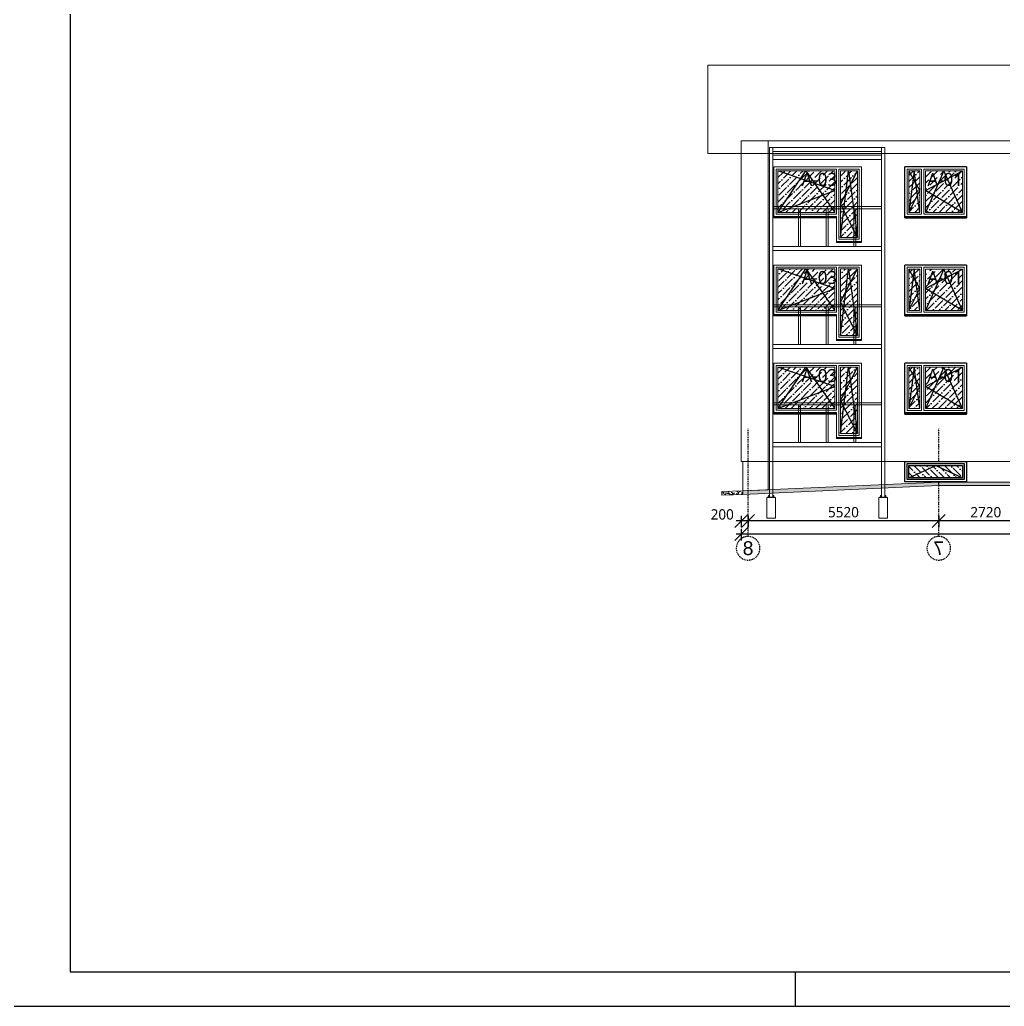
# Model space of a CAD drawing. Header units: millimetres. Extents: x 720925 to 840725318, y 793496 to 1061196.
# Drawn here: x 1012081 to 1040581, y 885906 to 914468 of the extents above; entities that cross this region are included whole.
import ezdxf
from ezdxf import colors
from ezdxf.entities.mleader import LeaderData, LeaderLine
from ezdxf.math import Vec2, Vec3

# ---------------------------------------------------------------- set-up
doc = ezdxf.new("R2010")
doc.units = ezdxf.units.MM
doc.header["$PDMODE"] = 2
doc.header["$PDSIZE"] = 5
doc.linetypes.add('DASHDOTX2', pattern=[50.8, 25.4, -12.7, 0, -12.7])
for name, color, linetype, lineweight in [('!ESP_Fassaad', 7, 'Continuous', 9), ('!ESP_Mõõt', 252, 'Continuous', 5), ('AVATÄITED VAADETEL', 7, 'Continuous', 9)]:
    doc.layers.add(name, color=color, linetype=linetype, lineweight=lineweight)
for name, color, linetype in [('!ESP_Tekst', 7, 'Continuous'), ('!ESP_Teljed', 30, 'DASHDOTX2'), ('Raam', 7, 'Continuous')]:
    doc.layers.add(name, color=color, linetype=linetype)
doc.styles.add('Annotative', font='malgunsl.ttf', dxfattribs={"height": 2})
doc.styles.add('Arial', font='arial.ttf')
doc.dimstyles.new('Annotative', dxfattribs={"dimtxt": 2, "dimasz": 2.5, "dimexe": 1.25, "dimexo": 0.625, "dimtad": 1, "dimdec": 0, "dimrnd": 5, "dimtxsty": 'Annotative', "dimblk": 'OBLIQUE', "dimcen": 0, "dimdle": 1, "dimadec": 0, "dimazin": 0, "dimtfac": 1, "dimtdec": 0, "dimtmove": 0, "dimatfit": 3, "dimfxl": 1, "dimfxlon": 1, "dimarcsym": 1})

# ---------------------------------------------------------------- blocks, each defined once
blk = doc.blocks.new('_Dot')
at = {"color": 0, "linetype": 'ByBlock', "lineweight": -2}
blk.add_line((-0.5, 0), (-1, 0), dxfattribs=at)
at = {"color": 0, "linetype": 'ByBlock', "lineweight": -2, "const_width": 0.5}
blk.add_lwpolyline([(-0.25, 0, 1), (0.25, 0, 1)], format="xyb", close=True, dxfattribs=at)
blk = doc.blocks.new('A3-h')
for p, q in [((20, 292), (20, 5)), ((20, 5), (415, 5)), ((125, 0), (125, 5)), ((0, 0), (420, 0))]:
    blk.add_line(p, q)
blk = doc.blocks.new('A$Cccaf8551')
at = {"layer": '!ESP_Teljed'}
for points in [[(34480, -3120), (34480, 0)], [(40000, -3120), (40000, 0)]]:
    blk.add_lwpolyline(points, dxfattribs=at)
for centre in [(34480, -3462), (40000, -3462)]:
    blk.add_circle(centre, 342, dxfattribs=at)
at = {"layer": '!ESP_Teljed', "char_height": 400, "width": 684.66, "attachment_point": 5, "style": 'Arial'}
for s, insert in [('7', (34480, -3462)), ('8', (40000, -3462))]:
    blk.add_mtext(s, dxfattribs=dict(at, insert=insert))
blk = doc.blocks.new('väikeaken')
at = {"linetype": 'ByBlock'}
blk.add_wipeout([(-54592, 228105), (-56372, 228105), (-56372, 226630), (-54592, 226630)], dxfattribs=at)
blk.add_lwpolyline([(-54592, 226630), (-56372, 226630), (-56372, 228105), (-54592, 228105)], close=True)
blk.add_wipeout([(-54592, 228105), (-56372, 228105), (-56372, 226630), (-54592, 226630)])
blk.add_wipeout([(-56372, 228105), (-54592, 228105), (-54592, 226630), (-56372, 226630)], dxfattribs=at)
blk.add_lwpolyline([(-56372, 226630), (-54592, 226630), (-54592, 228105), (-56372, 228105)], close=True)
blk.add_wipeout([(-54592, 228105), (-56372, 228105), (-56372, 226630), (-54592, 226630)])
h = blk.add_hatch()
h.set_pattern_fill('ANSI36', color=256, scale=1000)
h.set_pattern_definition([(45, (-56312.02, 226834.15), (66.291, 243.068), [312.5, -62.5, 0, -62.5])])
h.paths.add_polyline_path([(-56257, 227990), (-55942, 227990), (-55942, 226789), (-56257, 226788)])
h.paths.add_polyline_path([(-55777, 227990), (-54707, 227990), (-54707, 226788), (-55777, 226788)])
for points in [[(-56257, 226788), (-55942, 227427), (-56257, 227990)], [(-55942, 226788), (-56100, 227990), (-56257, 226788)]]:
    blk.add_lwpolyline(points)
at = {"ltscale": 15}
for points in [[(-54707, 226788), (-55242, 227990), (-55777, 226788)], [(-54707, 226788), (-55777, 227427), (-54707, 227990)]]:
    blk.add_lwpolyline(points, dxfattribs=at)
at = {"layer": 'AVATÄITED VAADETEL'}
for points in [[(-56372, 226644), (-54592, 226644), (-54592, 228105), (-56372, 228105)], [(-56372, 226673), (-54592, 226673), (-54592, 228105), (-56372, 228105)], [(-56307, 226738), (-55892, 226738), (-55892, 228040), (-56307, 228040)], [(-56257, 226788), (-55942, 226788), (-55942, 227990), (-56257, 227990)], [(-55827, 226738), (-54657, 226738), (-54657, 228040), (-55827, 228040)], [(-55777, 226788), (-54707, 226788), (-54707, 227990), (-55777, 227990)], [(-56372, 226644), (-54592, 226644), (-54592, 226673), (-56372, 226673)], [(-56372, 226630), (-54592, 226630), (-54592, 226644), (-56372, 226644)]]:
    blk.add_lwpolyline(points, close=True, dxfattribs=at)
blk = doc.blocks.new('A$Cbcc0dcf3')
at = {"linetype": 'ByBlock'}
blk.add_wipeout([(0, 0), (1780, 0), (1780, -590), (0, -590)], dxfattribs=at)
blk.add_lwpolyline([(0, 0), (0, -590), (1780, -590), (1780, 0)], close=True)
blk.add_wipeout([(1780, 0), (0, 0), (0, -590), (1780, -590)])
h = blk.add_hatch()
h.set_pattern_fill('ANSI36', color=256, scale=1000)
h.set_pattern_definition([(45, (564, -1272.17), (66.291, 243.068), [312.5, -62.5, 0, -62.5])])
h.paths.add_polyline_path([(1664, -116), (116, -116), (116, -474), (1664, -474)])
for points in [[(1780, 0), (0, 0), (0, -590), (1780, -590)], [(1714, -66), (66, -66), (66, -524), (1714, -524)], [(1664, -116), (116, -116), (116, -474), (1664, -474)]]:
    blk.add_lwpolyline(points, close=True)
blk.add_lwpolyline([(1664, -474), (890, -116), (116, -474)])
blk = doc.blocks.new('A$Ce865888e')
at = {"lineweight": 0}
blk.add_wipeout([(0, 0), (2530, 0), (2530, -2200), (1810, -2200), (1810, -1475), (0, -1475)], dxfattribs=at)
h = blk.add_hatch()
h.set_pattern_fill('ANSI36', color=256, scale=1000)
h.set_pattern_definition([(45, (-855421.06, -721637.28), (66.291261, 243.067956), [312.5, -62.5, 0, -62.5])])
h.paths.add_polyline_path([(2415, -115), (1925, -115), (1925, -2042), (2415, -2042)])
h.paths.add_polyline_path([(1760, -115), (115, -115), (115, -1317), (1760, -1317)])
at = {"ltscale": 15}
for points in [[(115, -1317), (923, -115), (1760, -1317)], [(115, -1317), (1760, -679), (115, -115)]]:
    blk.add_lwpolyline(points, dxfattribs=at)
for points in [[(2415, -2042), (1925, -1079), (2415, -115)], [(1925, -2042), (2155, -115), (2415, -2042)]]:
    blk.add_lwpolyline(points)
at = {"layer": 'AVATÄITED VAADETEL'}
for points in [[(2530, -2186), (1810, -2186), (1810, -1461), (0, -1461), (0, 0), (2530, 0)], [(2530, -2157), (1810, -2157), (1810, -1432), (0, -1432), (0, 0), (2530, 0)], [(1810, -1367), (65, -1367), (65, -65), (1810, -65)], [(1760, -1317), (115, -1317), (115, -115), (1760, -115)], [(2465, -2092), (1875, -2092), (1875, -65), (2465, -65)], [(2415, -2042), (1925, -2042), (1925, -115), (2415, -115)], [(1810, -1461), (0, -1461), (0, -1432), (1810, -1432)], [(1810, -1475), (0, -1475), (0, -1461), (1810, -1461)]]:
    blk.add_lwpolyline(points, close=True, dxfattribs=at)
blk = doc.blocks.new('_Oblique')
at = {"color": 0, "linetype": 'ByBlock', "lineweight": -2}
blk.add_line((-0.5, -0.5), (0.5, 0.5), dxfattribs=at)
blk = doc.blocks.new('*D801')
at = {"layer": '!ESP_Mõõt', "color": 0, "lineweight": -2, "transparency": 16777216}
for p, q in [((1038686, 900110), (1038686, 899773)), ((1041406, 900110), (1041406, 899773)), ((1041556, 899960), (1038536, 899960))]:
    blk.add_line(p, q, dxfattribs=at)
at = {"layer": 'Defpoints', "color": 0, "lineweight": 0, "transparency": 16777216}
for p in [(1038686, 900758), (1041406, 900668), (1038686, 899960)]:
    blk.add_point(p, dxfattribs=at)
at = {"layer": '!ESP_Mõõt', "color": 0, "lineweight": -2, "transparency": 16777216, "xscale": 375, "yscale": 375, "zscale": 375, "rotation": 180}
blk.add_blockref('_Oblique', (1038686, 899960), dxfattribs=at)
at = {"layer": '!ESP_Mõõt', "color": 0, "lineweight": -2, "transparency": 16777216, "xscale": 375, "yscale": 375, "zscale": 375}
blk.add_blockref('_Oblique', (1041406, 899960), dxfattribs=at)
at = {"layer": '!ESP_Mõõt', "color": 0, "lineweight": 0, "transparency": 16777216, "insert": (1040046, 900209), "char_height": 300, "attachment_point": 5, "style": 'Annotative'}
blk.add_mtext('2720', dxfattribs=at)
blk = doc.blocks.new('*D802')
at = {"layer": '!ESP_Mõõt', "color": 0, "lineweight": -2, "transparency": 16777216}
for p, q in [((1033166, 900110), (1033166, 899773)), ((1038686, 900110), (1038686, 899773)), ((1038836, 899960), (1033016, 899960))]:
    blk.add_line(p, q, dxfattribs=at)
at = {"layer": 'Defpoints', "color": 0, "lineweight": 0, "transparency": 16777216}
for p in [(1038686, 900758), (1033166, 900523), (1033166, 899960)]:
    blk.add_point(p, dxfattribs=at)
at = {"layer": '!ESP_Mõõt', "color": 0, "lineweight": -2, "transparency": 16777216, "xscale": 375, "yscale": 375, "zscale": 375, "rotation": 180}
blk.add_blockref('_Oblique', (1033166, 899960), dxfattribs=at)
at = {"layer": '!ESP_Mõõt', "color": 0, "lineweight": -2, "transparency": 16777216, "xscale": 375, "yscale": 375, "zscale": 375}
blk.add_blockref('_Oblique', (1038686, 899960), dxfattribs=at)
at = {"layer": '!ESP_Mõõt', "color": 0, "lineweight": 0, "transparency": 16777216, "insert": (1035926, 900209), "char_height": 300, "attachment_point": 5, "style": 'Annotative'}
blk.add_mtext('5520', dxfattribs=at)
blk = doc.blocks.new('*D803')
at = {"layer": '!ESP_Mõõt', "color": 0, "lineweight": -2, "transparency": 16777216}
for p, q in [((1032966, 899733), (1032966, 899396)), ((1073366, 899733), (1073366, 899396)), ((1032816, 899583), (1073516, 899583))]:
    blk.add_line(p, q, dxfattribs=at)
at = {"layer": 'Defpoints', "color": 0, "lineweight": 0, "transparency": 16777216}
for p in [(1032966, 901505), (1073366, 901505), (1073366, 899583)]:
    blk.add_point(p, dxfattribs=at)
at = {"layer": '!ESP_Mõõt', "color": 0, "lineweight": -2, "transparency": 16777216, "xscale": 375, "yscale": 375, "zscale": 375, "rotation": 180}
blk.add_blockref('_Oblique', (1032966, 899583), dxfattribs=at)
at = {"layer": '!ESP_Mõõt', "color": 0, "lineweight": -2, "transparency": 16777216, "xscale": 375, "yscale": 375, "zscale": 375}
blk.add_blockref('_Oblique', (1073366, 899583), dxfattribs=at)
at = {"layer": '!ESP_Mõõt', "color": 0, "lineweight": 0, "transparency": 16777216, "insert": (1053166, 899832), "char_height": 300, "attachment_point": 5, "style": 'Annotative'}
blk.add_mtext('40400', dxfattribs=at)
blk = doc.blocks.new('*D805')
at = {"layer": '!ESP_Mõõt', "color": 0, "lineweight": -2, "transparency": 16777216}
for p, q in [((1032966, 900110), (1032966, 899773)), ((1033166, 900110), (1033166, 899773)), ((1033316, 899960), (1032816, 899960))]:
    blk.add_line(p, q, dxfattribs=at)
at = {"layer": 'Defpoints', "color": 0, "lineweight": 0, "transparency": 16777216}
for p in [(1032966, 901505), (1033166, 900523), (1032966, 899960)]:
    blk.add_point(p, dxfattribs=at)
at = {"layer": '!ESP_Mõõt', "color": 0, "lineweight": -2, "transparency": 16777216, "xscale": 375, "yscale": 375, "zscale": 375, "rotation": 180}
blk.add_blockref('_Oblique', (1032966, 899960), dxfattribs=at)
at = {"layer": '!ESP_Mõõt', "color": 0, "lineweight": -2, "transparency": 16777216, "xscale": 375, "yscale": 375, "zscale": 375}
blk.add_blockref('_Oblique', (1033166, 899960), dxfattribs=at)
at = {"layer": '!ESP_Mõõt', "color": 0, "lineweight": 0, "transparency": 16777216, "insert": (1032417, 900145), "char_height": 300, "attachment_point": 5, "style": 'Annotative'}
blk.add_mtext('200', dxfattribs=at)
blk = doc.blocks.new('A$C361e8574')
at = {"layer": '!ESP_Fassaad', "color": 8}
for points in [[(0, -9877), (100, -9877), (100, 244), (0, 244)], [(100, 244), (3245, 244), (3245, 124), (100, 124)], [(100, 19), (3245, 19), (3245, -101), (100, -101)], [(3245, -9877), (3345, -9877), (3345, 244), (3245, 244)], [(100, -1470), (3245, -1470), (3245, -1530), (100, -1530)], [(840, -1530), (900, -1530), (900, -2620), (840, -2620)], [(1642, -1530), (1702, -1530), (1702, -2620), (1642, -2620)], [(2444, -1530), (2504, -1530), (2504, -2620), (2444, -2620)], [(100, -2620), (3245, -2620), (3245, -2740), (100, -2740)], [(100, -4310), (3245, -4310), (3245, -4370), (100, -4370)], [(840, -4370), (900, -4370), (900, -5460), (840, -5460)], [(1642, -4370), (1702, -4370), (1702, -5460), (1642, -5460)], [(2444, -4370), (2504, -4370), (2504, -5460), (2444, -5460)], [(100, -5460), (3245, -5460), (3245, -5580), (100, -5580)], [(100, -7150), (3245, -7150), (3245, -7210), (100, -7210)], [(840, -7210), (900, -7210), (900, -8300), (840, -8300)], [(1642, -7210), (1702, -7210), (1702, -8300), (1642, -8300)], [(2444, -7210), (2504, -7210), (2504, -8300), (2444, -8300)], [(100, -8300), (3245, -8300), (3245, -8420), (100, -8420)], [(-75, -10487), (175, -10487), (175, -9887), (-75, -9887)], [(-50, -9877), (150, -9877), (150, -9887), (-50, -9887)], [(-32, -9864), (-8, -9864), (-8, -9877), (-32, -9877)], [(-28, -9837), (-12, -9837), (-12, -9887), (-28, -9887)], [(108, -9864), (132, -9864), (132, -9877), (108, -9877)], [(112, -9837), (128, -9837), (128, -9887), (112, -9887)], [(3170, -10487), (3420, -10487), (3420, -9887), (3170, -9887)], [(3195, -9877), (3395, -9877), (3395, -9887), (3195, -9887)], [(3213, -9864), (3237, -9864), (3237, -9877), (3213, -9877)], [(3217, -9837), (3233, -9837), (3233, -9887), (3217, -9887)], [(3353, -9864), (3377, -9864), (3377, -9877), (3353, -9877)], [(3357, -9837), (3373, -9837), (3373, -9887), (3357, -9887)]]:
    blk.add_lwpolyline(points, close=True, dxfattribs=at)

msp = doc.modelspace()

# ---------------------------------------------------------------- hatches: boundary and pattern name
at = {"lineweight": 0, "true_color": 0x636466}
h = msp.add_hatch(dxfattribs=at)
h.set_pattern_fill('AR-CONC', color=251)
h.set_pattern_definition([(50, (234806.56, -54678.18), (182.184669, -15.939086), [19.05, -209.55]), (355, (234806.56, -54678.18), (-35.243421, 191.056845), [15.24, -167.640584]), (100.451445, (234821.74, -54679.5), (146.941247, 175.117752), [16.19001, -178.090245]), (46.1842, (234806.56, -54627.38), (271.07904, -42.042328), [28.575, -314.325]), (96.635558, (234829.15, -54630.88), (237.404134, 247.426125), [24.285023, -267.13561]), (351.18415, (234806.56, -54627.38), (237.404134, 247.426125), [22.85997, -251.45973]), (21, (234831.96, -54640.08), (151.614391, -102.265198), [19.05, -209.55]), (326, (234831.96, -54640.08), (61.802028, 184.187966), [15.24, -167.64]), (71.451445, (234844.6, -54648.6), (213.41642, 81.92277), [16.19001, -178.089938]), (37.5, (234806.56, -54678.18), (3.0886033, 84.555039), [0, -165.608, 0, -170.18, 0, -168.275]), (7.5, (234806.56, -54678.18), (66.8196625, 100.180575), [0, -97.028, 0, -161.798, 0, -64.135]), (327.5, (234749.92, -54678.18), (135.590595, -5.728744), [0, -63.5, 0, -198.12, 0, -262.89]), (317.5, (234724.52, -54678.18), (148.129181, 25.426491), [0, -82.55, 0, -131.572, 0, -186.69])])
h.paths.add_polyline_path([(1038685.5, 901081.9), (1033165.6, 900833.7), (1033165.6, 900733.7), (1038685.5, 900981.9)])
h.paths.add_polyline_path([(1033165.6, 900833.7), (1033015.5, 900826.9), (1033015.5, 900726.9), (1033165.6, 900733.7)])
h = msp.add_hatch(dxfattribs=at)
h.set_pattern_fill('AR-CONC', color=251)
h.set_pattern_definition([(50, (221711.56, -53701.82), (182.184669, -15.939086), [19.05, -209.55]), (355, (221711.56, -53701.82), (-35.243421, 191.056845), [15.24, -167.640584]), (100.451445, (221726.74, -53703.14), (146.941247, 175.117752), [16.19001, -178.090245]), (46.1842, (221711.56, -53651.02), (271.07904, -42.042328), [28.575, -314.325]), (96.635558, (221734.15, -53654.52), (237.404134, 247.426125), [24.285023, -267.13561]), (351.18415, (221711.56, -53651.02), (237.404134, 247.426125), [22.85997, -251.45973]), (21, (221736.96, -53663.72), (151.614391, -102.265198), [19.05, -209.55]), (326, (221736.96, -53663.72), (61.802028, 184.187966), [15.24, -167.64]), (71.451445, (221749.6, -53672.24), (213.41642, 81.92277), [16.19001, -178.089938]), (37.5, (221711.56, -53701.816), (3.0886033, 84.555039), [0, -165.608, 0, -170.18, 0, -168.275]), (7.5, (221711.56, -53701.82), (66.8196625, 100.180575), [0, -97.028, 0, -161.798, 0, -64.135]), (327.5, (221654.92, -53701.816), (135.590595, -5.728744), [0, -63.5, 0, -198.12, 0, -262.89]), (317.5, (221629.52, -53701.82), (148.129181, 25.426491), [0, -82.55, 0, -131.572, 0, -186.69])])
h.paths.add_polyline_path([(1038685.5, 901082), (1067710.6, 901081.9), (1067710.6, 900981.9), (1038685.5, 900981.9)])
h = msp.add_hatch(dxfattribs=at)
h.set_pattern_fill('AR-CONC', color=251)
h.set_pattern_definition([(50, (235109.38, -54913.18), (182.184669, -15.939086), [19.05, -209.55]), (355, (235109.38, -54913.18), (-35.243421, 191.056845), [15.24, -167.640584]), (100.451445, (235124.56, -54914.51), (146.941247, 175.117752), [16.19001, -178.090245]), (46.1842, (235109.38, -54862.38), (271.07904, -42.042328), [28.575, -314.325]), (96.635558, (235131.97, -54865.89), (237.404134, 247.426125), [24.285023, -267.13561]), (351.18415, (235109.38, -54862.38), (237.404134, 247.426125), [22.85997, -251.45973]), (21, (235134.78, -54875.08), (151.614391, -102.265198), [19.05, -209.55]), (326, (235134.78, -54875.08), (61.802028, 184.187966), [15.24, -167.64]), (71.451445, (235147.42, -54883.6), (213.41642, 81.92277), [16.19001, -178.089938]), (37.5, (235109.38, -54913.18), (3.0886033, 84.555039), [0, -165.608, 0, -170.18, 0, -168.275]), (7.5, (235109.38, -54913.18), (66.8196625, 100.180575), [0, -97.028, 0, -161.798, 0, -64.135]), (327.5, (235052.74, -54913.18), (135.590595, -5.728744), [0, -63.5, 0, -198.12, 0, -262.89]), (317.5, (235027.34, -54913.18), (148.129181, 25.426491), [0, -82.55, 0, -131.572, 0, -186.69])])
h.paths.add_polyline_path([(1032407.9, 900806.9), (1032407.9, 900706.9), (1033015.5, 900726.9), (1033015.5, 900826.9)])

# ---------------------------------------------------------------- linework, layer by layer
at = {"layer": '!ESP_Fassaad'}
for points in [[(1032002.7, 910596), (1074328.5, 910596), (1074328.5, 913154), (1032002.7, 913154)], [(1032965.6, 910958.9), (1073365.6, 910958.9), (1073365.6, 901681.9), (1032965.6, 901681.9)], [(1038610.1, 901681.9), (1038685.5, 901681.9), (1038685.5, 901081.9), (1033015.6, 900826.9), (1033015.6, 901681.9), (1038097.1, 901681.9)]]:
    msp.add_lwpolyline(points, close=True, dxfattribs=at)
for points in [[(1038685.5, 901681.9), (1032965.6, 901681.9), (1032965.6, 910958.9), (1073365.6, 910958.9), (1073365.6, 901681.9), (1067721.1, 901681.9)], [(1038685.5, 901081.9), (1038685.5, 900981.9), (1033015.5, 900726.9), (1033015.5, 900826.9), (1038685.5, 901081.9)], [(1038685.5, 901081.9), (1038685.5, 900981.9), (1067710.6, 900981.9), (1067710.6, 901081.9), (1038685.5, 901081.9)], [(1033015.5, 900826.9), (1032407.9, 900806.9), (1032407.9, 900706.9), (1033015.5, 900726.9), (1033015.5, 900826.9)]]:
    msp.add_lwpolyline(points, dxfattribs=at)
at = {"lineweight": 0}
for points in [[(1032965.6, 910958.9), (1033745.6, 910958.9), (1033745.6, 901681.9), (1032965.6, 901681.9)], [(1033745.6, 901681.9), (1033015.6, 901681.9), (1033015.6, 900826.9), (1033745.6, 900859.8)]]:
    msp.add_lwpolyline(points, close=True, dxfattribs=at)

# ---------------------------------------------------------------- block references
at = {"lineweight": 0, "xscale": -1}
msp.add_blockref('A$Cccaf8551', (1073165.6, 902628.8), dxfattribs=at)
at = {"layer": 'Raam', "xscale": 200, "yscale": 200, "zscale": 200}
msp.add_blockref('A3-h', (1009540.9, 885906.5), dxfattribs=at)

# ---------------------------------------------------------------- dimensions: what is measured, and where the dimension line sits
at = {"layer": '!ESP_Mõõt', "lineweight": 0}
dim = msp.add_linear_dim(base=(1032965.6, 899960), p1=(1033165.6, 900522.6), p2=(1032965.6, 901505.3), angle=180, dimstyle='Annotative', dxfattribs=at)
dim.commit()
dim.dimension.update_dxf_attribs({"geometry": '*D805', "text_midpoint": (1032416.8, 899896.5), "dimtype": 160})
for base, p1, p2, picture, middle in [((1033165.6, 899960), (1038685.5, 900758.2), (1033165.6, 900522.6), '*D802', (1035925.6, 900209)), ((1038685.5, 899960), (1041405.5, 900667.6), (1038685.5, 900758.2), '*D801', (1040045.5, 900209))]:
    dim = msp.add_linear_dim(base=base, p1=p1, p2=p2, angle=180, dimstyle='Annotative', dxfattribs=at)
    dim.commit()
    dim.dimension.update_dxf_attribs({"geometry": picture, "text_midpoint": middle})

# ---------------------------------------------------------------- leaders
at = {"layer": '!ESP_Tekst'}
ml = msp.add_multileader_mtext('Standard', dxfattribs=at)
ml.set_content('TINGMÄRGID:', color=256, style='Annotative')
ml.set_leader_properties(color=256)
ml.set_arrow_properties(name='DOT')
ml.build(insert=Vec2(0, 0))
ml.multileader.update_dxf_attribs({"leader_type": 0, "has_dogleg": 0, "text_left_attachment_type": 5, "text_right_attachment_type": 5, "dogleg_length": 0.036, "arrow_head_size": 0, "scale": 100})
ctx = ml.context
ctx.base_point, ctx.scale, ctx.char_height, ctx.arrow_head_size, ctx.landing_gap_size, ctx.plane_origin = Vec3(723104.5, 907053.2), 100, 250, 0, 0.9, Vec3(724755.6, 906972.2)
ctx.left_attachment, ctx.right_attachment = 5, 5
notes = []
notes.append((ctx, [(1, (1, 1, 0), (725233.3, 907053.2), (-1, 0), 3.6, [(0, [(724930, 907053.2)], 0, [])])]))
ctx.mtext.insert, ctx.mtext.width, ctx.mtext.flow_direction = Vec3(723105.4, 907404.2), 8400003.837, 5
ml = msp.add_multileader_mtext('Standard', dxfattribs=at)
ml.set_content('MINERAALVILL', color=256, style='Annotative')
ml.set_leader_properties(color=256)
ml.set_arrow_properties(name='DOT')
ml.build(insert=Vec2(0, 0))
ml.multileader.update_dxf_attribs({"leader_type": 0, "has_dogleg": 0, "text_left_attachment_type": 5, "text_right_attachment_type": 5, "dogleg_length": 0.036, "arrow_head_size": 0, "scale": 100})
ctx = ml.context
ctx.base_point, ctx.scale, ctx.char_height, ctx.arrow_head_size, ctx.landing_gap_size, ctx.plane_origin = Vec3(724933.4, 906453.2), 100, 250, 0, 0.9, Vec3(724755.6, 906372.2)
ctx.left_attachment, ctx.right_attachment = 5, 5
notes.append((ctx, [(0, (1, 1, 0), (724929.8, 906453.2), (1, 0), 3.6, [(0, [(724930, 906453.2)], 0, [])])]))
ctx.mtext.insert, ctx.mtext.width, ctx.mtext.flow_direction = Vec3(724934.3, 906753.2), 8400003.837, 5
ml = msp.add_multileader_mtext('Standard', dxfattribs=at)
ml.set_content('VAHTPOLÜSTÜREEN EPS 120 PERIMEETER', color=256, style='Annotative')
ml.set_leader_properties(color=256)
ml.set_arrow_properties(name='DOT')
ml.build(insert=Vec2(0, 0))
ml.multileader.update_dxf_attribs({"leader_type": 0, "has_dogleg": 0, "text_left_attachment_type": 5, "text_right_attachment_type": 5, "dogleg_length": 0.036, "arrow_head_size": 0, "scale": 100})
ctx = ml.context
ctx.base_point, ctx.scale, ctx.char_height, ctx.arrow_head_size, ctx.landing_gap_size, ctx.plane_origin = Vec3(724933.4, 905853.2), 100, 250, 0, 0.9, Vec3(724755.6, 905772.2)
ctx.left_attachment, ctx.right_attachment = 5, 5
notes.append((ctx, [(0, (1, 1, 0), (724929.8, 905853.2), (1, 0), 3.6, [(0, [(724930, 905853.2)], 0, [])])]))
ctx.mtext.insert, ctx.mtext.width, ctx.mtext.flow_direction = Vec3(724934.3, 906204.5), 8400003.837, 5
ml = msp.add_multileader_mtext('Standard', dxfattribs=at)
ml.set_content('LAMMUTATAV KONSTRUKTSIOON', color=256, style='Annotative')
ml.set_leader_properties(color=256)
ml.set_arrow_properties(name='DOT')
ml.build(insert=Vec2(0, 0))
ml.multileader.update_dxf_attribs({"leader_type": 0, "has_dogleg": 0, "text_left_attachment_type": 5, "text_right_attachment_type": 5, "dogleg_length": 0.036, "arrow_head_size": 0, "scale": 100})
ctx = ml.context
ctx.base_point, ctx.scale, ctx.char_height, ctx.arrow_head_size, ctx.landing_gap_size, ctx.plane_origin = Vec3(724933.4, 905253.2), 100, 250, 0, 0.9, Vec3(724755.6, 905172.2)
ctx.left_attachment, ctx.right_attachment = 5, 5
notes.append((ctx, [(0, (1, 1, 0), (724929.8, 905253.2), (1, 0), 3.6, [(0, [(724930, 905253.2)], 0, [])])]))
ctx.mtext.insert, ctx.mtext.width, ctx.mtext.flow_direction = Vec3(724934.3, 905557.5), 8400003.837, 5
ml = msp.add_multileader_mtext('Standard', dxfattribs=at)
ml.set_content('PROJEKTEERITAV KONSTRUKTSIOON', color=256, style='Annotative')
ml.set_leader_properties(color=256)
ml.set_arrow_properties(name='DOT')
ml.build(insert=Vec2(0, 0))
ml.multileader.update_dxf_attribs({"leader_type": 0, "has_dogleg": 0, "text_left_attachment_type": 5, "text_right_attachment_type": 5, "dogleg_length": 0.036, "arrow_head_size": 0, "scale": 100})
ctx = ml.context
ctx.base_point, ctx.scale, ctx.char_height, ctx.arrow_head_size, ctx.landing_gap_size, ctx.plane_origin = Vec3(724933.4, 904653.2), 100, 250, 0, 0.9, Vec3(724755.6, 904572.2)
ctx.left_attachment, ctx.right_attachment = 5, 5
notes.append((ctx, [(0, (1, 1, 0), (724929.8, 904653.2), (1, 0), 3.6, [(0, [(724930, 904653.2)], 0, [])])]))
ctx.mtext.insert, ctx.mtext.width, ctx.mtext.flow_direction = Vec3(724934.3, 904957.5), 8400003.837, 5
ml = msp.add_multileader_mtext('Standard', dxfattribs=at)
ml.set_content('PUISTEVILL', color=256, style='Annotative')
ml.set_leader_properties(color=256)
ml.set_arrow_properties(name='DOT')
ml.build(insert=Vec2(0, 0))
ml.multileader.update_dxf_attribs({"leader_type": 0, "has_dogleg": 0, "text_left_attachment_type": 5, "text_right_attachment_type": 5, "dogleg_length": 0.036, "arrow_head_size": 0, "scale": 100})
ctx = ml.context
ctx.base_point, ctx.scale, ctx.char_height, ctx.arrow_head_size, ctx.landing_gap_size, ctx.plane_origin = Vec3(724933.4, 904053.2), 100, 250, 0, 0.9, Vec3(724755.6, 903972.2)
ctx.left_attachment, ctx.right_attachment = 5, 5
notes.append((ctx, [(0, (1, 1, 0), (724929.8, 904053.2), (1, 0), 3.6, [(0, [(724930, 904053.2)], 0, [])])]))
ctx.mtext.insert, ctx.mtext.width, ctx.mtext.flow_direction = Vec3(724934.3, 904357.5), 8400003.837, 5
ml = msp.add_multileader_mtext('Standard', dxfattribs=at)
ml.set_content('OLEMASOLEV PUISTEVILL', color=256, style='Annotative')
ml.set_leader_properties(color=256)
ml.set_arrow_properties(name='DOT')
ml.build(insert=Vec2(0, 0))
ml.multileader.update_dxf_attribs({"leader_type": 0, "has_dogleg": 0, "text_left_attachment_type": 5, "text_right_attachment_type": 5, "dogleg_length": 0.036, "arrow_head_size": 0, "scale": 100})
ctx = ml.context
ctx.base_point, ctx.scale, ctx.char_height, ctx.arrow_head_size, ctx.landing_gap_size, ctx.plane_origin = Vec3(724933.4, 903453.2), 100, 250, 0, 0.9, Vec3(724755.6, 903372.2)
ctx.left_attachment, ctx.right_attachment = 5, 5
notes.append((ctx, [(0, (1, 1, 0), (724929.8, 903453.2), (1, 0), 3.6, [(0, [(724930, 903453.2)], 0, [])])]))
ctx.mtext.insert, ctx.mtext.width, ctx.mtext.flow_direction = Vec3(724934.3, 903757.5), 8400003.837, 5
ml = msp.add_multileader_mtext('Standard', dxfattribs=at)
ml.set_content('OLEMASOLEV KONSTRUKTSIOON', color=256, style='Annotative')
ml.set_leader_properties(color=256)
ml.set_arrow_properties(name='DOT')
ml.build(insert=Vec2(0, 0))
ml.multileader.update_dxf_attribs({"leader_type": 0, "has_dogleg": 0, "text_left_attachment_type": 5, "text_right_attachment_type": 5, "dogleg_length": 0.036, "arrow_head_size": 0, "scale": 100})
ctx = ml.context
ctx.base_point, ctx.scale, ctx.char_height, ctx.arrow_head_size, ctx.landing_gap_size, ctx.plane_origin = Vec3(724933.4, 902853.2), 100, 250, 0, 0.9, Vec3(724755.6, 902772.2)
ctx.left_attachment, ctx.right_attachment = 5, 5
notes.append((ctx, [(0, (1, 1, 0), (724929.8, 902853.2), (1, 0), 3.6, [(0, [(724930, 902853.2)], 0, [])])]))
ctx.mtext.insert, ctx.mtext.width, ctx.mtext.flow_direction = Vec3(724934.3, 903157.5), 8400003.837, 5
ml = msp.add_multileader_mtext('Standard', dxfattribs=at)
ml.set_content('EI60 TULETÕKKESEKTSIOONI ERALDUSJOON', color=256, style='Annotative')
ml.set_leader_properties(color=256)
ml.set_arrow_properties(name='DOT')
ml.build(insert=Vec2(0, 0))
ml.multileader.update_dxf_attribs({"leader_type": 0, "has_dogleg": 0, "text_left_attachment_type": 5, "text_right_attachment_type": 5, "dogleg_length": 0.036, "arrow_head_size": 0, "scale": 100})
ctx = ml.context
ctx.base_point, ctx.scale, ctx.char_height, ctx.arrow_head_size, ctx.landing_gap_size, ctx.plane_origin = Vec3(724933.4, 902294.9), 100, 250, 0, 0.9, Vec3(724755.6, 902236.8)
ctx.left_attachment, ctx.right_attachment = 5, 5
notes.append((ctx, [(0, (1, 1, 0), (724929.8, 902294.9), (1, 0), 3.6, [(0, [(724930, 902317.8)], 0, [])])]))
ctx.mtext.insert, ctx.mtext.width, ctx.mtext.flow_direction = Vec3(724934.3, 902655.6), 8400003.837, 5
ml = msp.add_multileader_mtext('Standard', dxfattribs=at)
ml.set_content('EI90 TULETÕKKESEKTSIOONI ERALDUSJOON', color=256, style='Annotative')
ml.set_leader_properties(color=256)
ml.set_arrow_properties(name='DOT')
ml.build(insert=Vec2(0, 0))
ml.multileader.update_dxf_attribs({"leader_type": 0, "has_dogleg": 0, "text_left_attachment_type": 5, "text_right_attachment_type": 5, "dogleg_length": 0.036, "arrow_head_size": 0, "scale": 100})
ctx = ml.context
ctx.base_point, ctx.scale, ctx.char_height, ctx.arrow_head_size, ctx.landing_gap_size, ctx.plane_origin = Vec3(724933.4, 901694.9), 100, 250, 0, 0.9, Vec3(724755.6, 901636.8)
ctx.left_attachment, ctx.right_attachment = 5, 5
notes.append((ctx, [(0, (1, 1, 0), (724929.8, 901694.9), (1, 0), 3.6, [(0, [(724930, 901717.8)], 0, [])])]))
ctx.mtext.insert, ctx.mtext.width, ctx.mtext.flow_direction = Vec3(724934.3, 902055.6), 8400003.837, 5
for ctx, leaders in notes:
    for number, flags, end, landing, length, lines in leaders:
        leader = LeaderData()
        leader.index, (leader.has_last_leader_line, leader.has_dogleg_vector, leader.attachment_direction) = number, flags
        leader.last_leader_point, leader.dogleg_vector, leader.dogleg_length = Vec3(end), Vec3(landing), length
        for number, points, colour, breaks in lines:
            line = LeaderLine()
            line.index, line.vertices, line.color, line.breaks = number, Vec3.list(points), colors.encode_raw_color(colour), breaks
            leader.lines.append(line)
        ctx.leaders.append(leader)

# ---------------------------------------------------------------- next in the draw order: block references
at = {"lineweight": 0}
for p in [(1033915.6, 910206.9), (1033915.6, 907366.9), (1033915.6, 904526.9)]:
    msp.add_blockref('A$Ce865888e', p, dxfattribs=at)
for p in [(1094077.6, 682101.6), (1094077.6, 679261.6), (1094077.6, 676421.6)]:
    msp.add_blockref('väikeaken', p)
at = {"lineweight": 0, "xscale": -1}
msp.add_blockref('A$Cbcc0dcf3', (1039485.6, 901681.9), dxfattribs=at)

# ---------------------------------------------------------------- next in the draw order: block references
msp.add_blockref('A$C361e8574', (1037125.6, 910526.9), dxfattribs=at)

# ---------------------------------------------------------------- next in the draw order: texts
at = {"layer": '!ESP_Tekst', "char_height": 375, "width": 1016.405, "attachment_point": 3, "style": 'Annotative'}
for s, insert in [('A-03', (1035741.8, 910034)), ('A-01', (1039384, 910034)), ('A-03', (1035741.8, 907194)), ('A-01', (1039384, 907194)), ('A-03', (1035741.8, 904354)), ('A-01', (1039384, 904354))]:
    msp.add_mtext(s, dxfattribs=dict(at, insert=insert))

# ---------------------------------------------------------------- next in the draw order: dimensions: what is measured, and where the dimension line sits
at = {"layer": '!ESP_Mõõt', "lineweight": 0}
dim = msp.add_linear_dim(base=(1073365.6, 899583.1), p1=(1032965.6, 901505.3), p2=(1073365.6, 901505.3), angle=180, dimstyle='Annotative', dxfattribs=at)
dim.commit()
dim.dimension.update_dxf_attribs({"geometry": '*D803', "text_midpoint": (1053165.6, 899832.1)})

doc.saveas('drawing.dxf')
